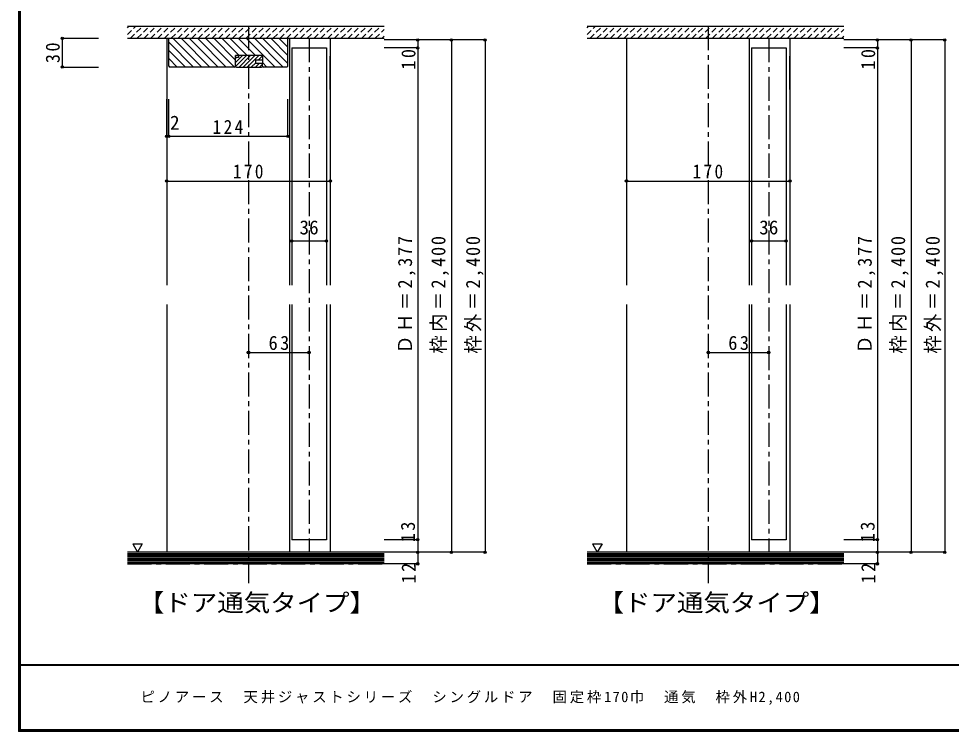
# Model space of a CAD drawing. Units: millimetres at full size, sheet at 1:5. Extents: x -973 to 977, y -718 to 696.
# Drawn here: x -973 to -3, y -701 to 40 of the extents above; entities that cross this region are included whole.
import ezdxf
from ezdxf.enums import TextEntityAlignment as Align

# ---------------------------------------------------------------- set-up
doc = ezdxf.new("R2010")
doc.units = ezdxf.units.MM
doc.header["$LTSCALE"] = 5
doc.header["$PDMODE"] = 32
doc.header["$PDSIZE"] = 2.5
doc.linetypes.add('CHAIN1', pattern=[8, 5, -1, 1, -1])
doc.linetypes.add('DASHED1', pattern=[1.8, 1.2, -0.6])
for name, color, linetype in [('0-0_補助線', 4, 'Continuous'), ('0-1_通り芯', 4, 'CHAIN1'), ('0-3_仕上げ', 7, 'Continuous'), ('0-4_枠', 4, 'Continuous'), ('0-6_扉', 6, 'Continuous'), ('0-A_文字', 3, 'Continuous'), ('0-B_寸法', 7, 'Continuous'), ('0-C_ハッチ', 4, 'DASHED1'), ('F-1_枠', 6, 'Continuous'), ('F-A_文字', 7, 'Continuous')]:
    doc.layers.add(name, color=color, linetype=linetype)
doc.styles.add('ＭＳ ゴシック', font='')
doc.styles.get('ＭＳ ゴシック').set_extended_font_data('MS Gothic')

msp = doc.modelspace()

# ---------------------------------------------------------------- linework, layer by layer
at = {"layer": '0-0_補助線', "color": 3}
for p, q in [((-817.317, -9.167), (-817.317, 19.833)), ((-693.317, -9.167), (-693.317, 19.833)), ((-747.817, -9.167), (-747.817, 1.833)), ((-719.817, 1.833), (-747.817, 1.833)), ((-744.817, 1.833), (-744.817, -0.167)), ((-719.817, 1.833), (-719.817, -6.067)), ((-817.317, -9.167), (-816.317, -10.167)), ((-744.817, -0.167), (-747.817, -0.167)), ((-726.817, -2.667), (-719.817, -2.667)), ((-726.817, -6.067), (-726.817, -2.667)), ((-726.817, -6.067), (-719.817, -6.067)), ((-719.817, -9.167), (-719.817, -6.067)), ((-694.317, -10.167), (-693.317, -9.167)), ((-749.031, -10.167), (-816.317, -10.167)), ((-746.817, -10.167), (-720.817, -10.167)), ((-694.317, -10.167), (-718.817, -10.167))]:
    msp.add_line(p, q, dxfattribs=at)
at = {"layer": '0-0_補助線'}
for p, q in [((-812.973, 19.833), (-782.973, -10.167)), ((-804.487, 19.833), (-774.487, -10.167)), ((-796.002, 19.833), (-766.002, -10.167)), ((-787.517, 19.833), (-757.517, -10.167)), ((-779.031, 19.833), (-749.031, -10.167)), ((-770.546, 19.833), (-747.817, -2.896)), ((-762.061, 19.833), (-744.061, 1.833)), ((-753.576, 19.833), (-735.576, 1.833)), ((-745.09, 19.833), (-727.09, 1.833)), ((-736.605, 19.833), (-706.605, -10.167)), ((-728.12, 19.833), (-698.12, -10.167)), ((-719.634, 19.833), (-693.317, -6.484)), ((-711.149, 19.833), (-693.317, 2.001)), ((-702.664, 19.833), (-693.317, 10.486)), ((-694.179, 19.833), (-693.317, 18.972)), ((-817.317, 15.693), (-791.458, -10.167)), ((-817.317, 7.207), (-799.943, -10.167)), ((-747.817, -5.389), (-740.595, 1.833)), ((-747.739, -9.554), (-736.352, 1.833)), ((-744.109, -10.167), (-732.109, 1.833)), ((-739.867, -10.167), (-727.867, 1.833)), ((-735.624, -10.167), (-723.624, 1.833)), ((-723.881, -2.667), (-719.817, 1.398)), ((-817.317, -1.278), (-808.428, -10.167)), ((-747.817, -1.146), (-746.837, -0.167)), ((-731.381, -10.167), (-726.817, -5.602)), ((-727.139, -10.167), (-723.039, -6.067)), ((-722.896, -10.167), (-719.817, -7.087)), ((-719.817, -5.44), (-715.09, -10.167)), ((-817.317, -82.162), (-817.317, -43.455)), ((-693.317, -82.162), (-693.317, -43.455)), ((-693.317, -82.162), (-817.317, -82.162)), ((-819.317, -128.683), (-649.317, -128.683)), ((-341.271, -128.683), (-171.271, -128.683))]:
    msp.add_line(p, q, dxfattribs=at)
at = {"layer": '0-0_補助線', "color": 3}
for centre, start, end in [((-748.817, -9.167), 270, 0), ((-746.817, -9.167), 180, 270), ((-720.817, -9.167), 270, 0), ((-718.817, -9.167), 180, 270)]:
    msp.add_arc(centre, 1, start, end, dxfattribs=at)
at = {"layer": '0-0_補助線', "color": 7}
for p in [(-817.317, -82.162), (-693.317, -82.162), (-819.317, -128.683), (-649.317, -128.683), (-341.271, -128.683), (-171.271, -128.683)]:
    msp.add_point(p, dxfattribs=at)
at = {"layer": '0-1_通り芯'}
for p, q in [((-734.317, 32.333), (-734.317, -546.667)), ((-256.271, 32.333), (-256.271, -546.667)), ((-671.317, 19.833), (-671.317, -514.667)), ((-193.271, 19.833), (-193.271, -514.667)), ((-860.317, -526.667), (-593.317, -526.667)), ((-382.271, -526.667), (-115.271, -526.667))]:
    msp.add_line(p, q, dxfattribs=at)
at = {"layer": '0-3_仕上げ', "color": 2}
for p, q in [((-860.317, 32.333), (-593.317, 32.333)), ((-382.271, 32.333), (-115.271, 32.333)), ((-593.317, -514.667), (-860.317, -514.667)), ((-115.271, -514.667), (-382.271, -514.667)), ((-593.317, -526.667), (-860.317, -526.667)), ((-115.271, -526.667), (-382.271, -526.667))]:
    msp.add_line(p, q, dxfattribs=at)
at = {"layer": '0-3_仕上げ'}
for p, q in [((-860.317, 19.833), (-593.317, 19.833)), ((-382.271, 19.833), (-115.271, 19.833)), ((-593.317, -516.167), (-860.317, -516.167)), ((-593.317, -517.667), (-860.317, -517.667)), ((-593.317, -519.167), (-860.317, -519.167)), ((-593.317, -520.667), (-860.317, -520.667)), ((-593.317, -522.167), (-860.317, -522.167)), ((-593.317, -523.667), (-860.317, -523.667)), ((-115.271, -516.167), (-382.271, -516.167)), ((-115.271, -517.667), (-382.271, -517.667)), ((-115.271, -519.167), (-382.271, -519.167)), ((-115.271, -520.667), (-382.271, -520.667)), ((-115.271, -522.167), (-382.271, -522.167)), ((-115.271, -523.667), (-382.271, -523.667)), ((-593.317, -525.167), (-860.317, -525.167)), ((-115.271, -525.167), (-382.271, -525.167))]:
    msp.add_line(p, q, dxfattribs=at)
at = {"layer": '0-4_枠'}
for p, q in [((-819.317, 19.833), (-819.317, -236.917)), ((-691.817, 19.833), (-691.817, -236.917)), ((-649.317, 19.833), (-649.317, -236.917)), ((-341.271, 19.833), (-341.271, -236.917)), ((-213.771, 19.833), (-213.771, -236.917)), ((-171.271, 19.833), (-171.271, -236.917)), ((-819.317, -256.917), (-819.317, -514.667)), ((-691.817, -256.917), (-691.817, -514.667)), ((-649.317, -256.917), (-649.317, -514.667)), ((-341.271, -256.917), (-341.271, -514.667)), ((-213.771, -256.917), (-213.771, -514.667)), ((-171.271, -256.917), (-171.271, -514.667))]:
    msp.add_line(p, q, dxfattribs=at)
at = {"layer": '0-6_扉'}
for p, q in [((-689.317, 9.833), (-689.317, -236.917)), ((-211.271, 9.833), (-211.271, -236.917)), ((-689.317, -256.917), (-689.317, -501.667)), ((-653.317, -256.917), (-653.317, -501.667)), ((-211.271, -256.917), (-211.271, -501.667)), ((-175.271, -256.917), (-175.271, -501.667)), ((-653.317, -501.667), (-689.317, -501.667)), ((-175.271, -501.667), (-211.271, -501.667))]:
    msp.add_line(p, q, dxfattribs=at)
for points in [[(-689.317, 9.833), (-653.317, 9.833), (-653.317, -236.917)], [(-211.271, 9.833), (-175.271, 9.833), (-175.271, -236.917)]]:
    msp.add_lwpolyline(points, dxfattribs=at)
at = {"layer": '0-A_文字', "color": 7}
for p, q in [((-854.752, -505.853), (-849.752, -514.513)), ((-376.706, -505.853), (-371.706, -514.513))]:
    msp.add_line(p, q, dxfattribs=at)
for points in [[(-854.752, -505.853), (-844.752, -505.853), (-849.752, -514.513)], [(-376.706, -505.853), (-366.706, -505.853), (-371.706, -514.513)]]:
    msp.add_lwpolyline(points, dxfattribs=at)
at = {"layer": '0-B_寸法', "color": 4}
for p, q in [((-928.03, 19.833), (-890.317, 19.833)), ((-928.03, 19.833), (-928.03, -10.167)), ((-488.317, 18.033), (-593.317, 18.033)), ((-558.317, 9.833), (-593.317, 9.833)), ((-558.317, 18.033), (-558.317, -526.667)), ((-523.317, 18.033), (-523.317, -514.667)), ((-488.317, 18.033), (-488.317, -514.667)), ((-10.271, 18.033), (-115.271, 18.033)), ((-80.271, 9.833), (-115.271, 9.833)), ((-80.271, 18.033), (-80.271, -526.667)), ((-45.271, 18.033), (-45.271, -514.667)), ((-10.271, 18.033), (-10.271, -514.667)), ((-649.317, -33.388), (-649.317, 1.134)), ((-171.271, -33.388), (-171.271, 1.134)), ((-928.03, -10.167), (-890.317, -10.167)), ((-819.317, -82.162), (-819.317, -43.455)), ((-817.317, -82.162), (-817.317, -43.455)), ((-817.317, -82.162), (-819.317, -82.162)), ((-653.317, -191.048), (-689.317, -191.048)), ((-175.271, -191.048), (-211.271, -191.048)), ((-734.317, -306.917), (-671.317, -306.917)), ((-256.271, -306.917), (-193.271, -306.917)), ((-558.317, -501.667), (-593.317, -501.667)), ((-80.271, -501.667), (-115.271, -501.667)), ((-488.317, -514.667), (-593.317, -514.667)), ((-10.271, -514.667), (-115.271, -514.667)), ((-558.317, -526.667), (-593.317, -526.667)), ((-80.271, -526.667), (-115.271, -526.667))]:
    msp.add_line(p, q, dxfattribs=at)
at = {"layer": '0-B_寸法'}
for p in [(-928.03, 19.833), (-558.317, 18.033), (-558.317, 9.833), (-523.317, 18.033), (-488.317, 18.033), (-80.271, 18.033), (-80.271, 9.833), (-45.271, 18.033), (-10.271, 18.033), (-928.03, -10.167), (-819.317, -82.162), (-817.317, -82.162), (-689.317, -191.048), (-653.317, -191.048), (-211.271, -191.048), (-175.271, -191.048), (-734.317, -306.917), (-671.317, -306.917), (-256.271, -306.917), (-193.271, -306.917), (-558.317, -501.667), (-80.271, -501.667), (-558.317, -514.667), (-523.317, -514.667), (-488.317, -514.667), (-80.271, -514.667), (-45.271, -514.667), (-10.271, -514.667), (-558.317, -526.667), (-80.271, -526.667)]:
    msp.add_point(p, dxfattribs=at)
at = {"layer": '0-C_ハッチ'}
for p, q in [((-860.317, 23.638), (-851.622, 32.333)), ((-860.317, 30.709), (-858.693, 32.333)), ((-857.051, 19.833), (-844.551, 32.333)), ((-849.98, 19.833), (-837.48, 32.333)), ((-842.908, 19.833), (-830.408, 32.333)), ((-835.837, 19.833), (-823.337, 32.333)), ((-828.766, 19.833), (-816.266, 32.333)), ((-821.695, 19.833), (-809.195, 32.333)), ((-814.624, 19.833), (-802.124, 32.333)), ((-807.553, 19.833), (-795.053, 32.333)), ((-800.482, 19.833), (-787.982, 32.333)), ((-793.411, 19.833), (-780.911, 32.333)), ((-786.34, 19.833), (-773.84, 32.333)), ((-779.269, 19.833), (-766.769, 32.333)), ((-772.198, 19.833), (-759.698, 32.333)), ((-765.127, 19.833), (-752.627, 32.333)), ((-758.056, 19.833), (-745.556, 32.333)), ((-750.985, 19.833), (-738.485, 32.333)), ((-743.914, 19.833), (-731.414, 32.333)), ((-736.842, 19.833), (-724.342, 32.333)), ((-729.771, 19.833), (-717.271, 32.333)), ((-722.7, 19.833), (-710.2, 32.333)), ((-715.629, 19.833), (-703.129, 32.333)), ((-708.558, 19.833), (-696.058, 32.333)), ((-701.487, 19.833), (-688.987, 32.333)), ((-694.416, 19.833), (-681.916, 32.333)), ((-687.345, 19.833), (-674.845, 32.333)), ((-680.274, 19.833), (-667.774, 32.333)), ((-673.203, 19.833), (-660.703, 32.333)), ((-666.132, 19.833), (-653.632, 32.333)), ((-659.061, 19.833), (-646.561, 32.333)), ((-651.99, 19.833), (-639.49, 32.333)), ((-644.919, 19.833), (-632.419, 32.333)), ((-637.848, 19.833), (-625.348, 32.333)), ((-630.776, 19.833), (-618.276, 32.333)), ((-623.705, 19.833), (-611.205, 32.333)), ((-616.634, 19.833), (-604.134, 32.333)), ((-609.563, 19.833), (-597.063, 32.333)), ((-382.271, 23.638), (-373.575, 32.333)), ((-382.271, 30.709), (-380.646, 32.333)), ((-379.004, 19.833), (-366.504, 32.333)), ((-371.933, 19.833), (-359.433, 32.333)), ((-364.862, 19.833), (-352.362, 32.333)), ((-357.791, 19.833), (-345.291, 32.333)), ((-350.72, 19.833), (-338.22, 32.333)), ((-343.649, 19.833), (-331.149, 32.333)), ((-336.578, 19.833), (-324.078, 32.333)), ((-329.507, 19.833), (-317.007, 32.333)), ((-322.436, 19.833), (-309.936, 32.333)), ((-315.365, 19.833), (-302.865, 32.333)), ((-308.294, 19.833), (-295.794, 32.333)), ((-301.223, 19.833), (-288.723, 32.333)), ((-294.152, 19.833), (-281.652, 32.333)), ((-287.08, 19.833), (-274.58, 32.333)), ((-280.009, 19.833), (-267.509, 32.333)), ((-272.938, 19.833), (-260.438, 32.333)), ((-265.867, 19.833), (-253.367, 32.333)), ((-258.796, 19.833), (-246.296, 32.333)), ((-251.725, 19.833), (-239.225, 32.333)), ((-244.654, 19.833), (-232.154, 32.333)), ((-237.583, 19.833), (-225.083, 32.333)), ((-230.512, 19.833), (-218.012, 32.333)), ((-223.441, 19.833), (-210.941, 32.333)), ((-216.37, 19.833), (-203.87, 32.333)), ((-209.299, 19.833), (-196.799, 32.333)), ((-202.228, 19.833), (-189.728, 32.333)), ((-195.157, 19.833), (-182.657, 32.333)), ((-188.086, 19.833), (-175.586, 32.333)), ((-181.014, 19.833), (-168.514, 32.333)), ((-173.943, 19.833), (-161.443, 32.333)), ((-166.872, 19.833), (-154.372, 32.333)), ((-159.801, 19.833), (-147.301, 32.333)), ((-152.73, 19.833), (-140.23, 32.333)), ((-145.659, 19.833), (-133.159, 32.333)), ((-138.588, 19.833), (-126.088, 32.333)), ((-131.517, 19.833), (-119.017, 32.333)), ((-602.492, 19.833), (-593.317, 29.009)), ((-595.421, 19.833), (-593.317, 21.938)), ((-124.446, 19.833), (-115.271, 29.009)), ((-117.375, 19.833), (-115.271, 21.938))]:
    msp.add_line(p, q, dxfattribs=at)
at = {"layer": 'F-1_枠'}
for p, q in [((-973.347, 695.833), (-973.347, -700.833)), ((-972.514, 695.833), (-972.514, -700.833)), ((-971.68, 695.833), (-971.68, -700.833)), ((976.653, -631.667), (-973.347, -631.667)), ((976.653, -632.5), (-973.347, -632.5)), ((976.653, -699.167), (-973.347, -699.167)), ((976.653, -700), (-973.347, -700)), ((976.653, -700.833), (-973.347, -700.833))]:
    msp.add_line(p, q, dxfattribs=at)

# ---------------------------------------------------------------- texts
at = {"layer": '0-0_補助線', "color": 7, "char_height": 14.66, "attachment_point": 7, "style": 'ＭＳ ゴシック'}
for s, insert in [('\\T1.27;\\W0.9;124', (-771.567, -79.662)), ('\\T1.27;\\W0.9;170', (-750.567, -126.183)), ('\\T1.27;\\W0.9;170', (-272.521, -126.183))]:
    msp.add_mtext(s, dxfattribs=dict(at, insert=insert))
at = {"layer": '0-A_文字', "style": 'ＭＳ ゴシック', "width": 1.1}
for p in [(-849.317, -581.667), (-371.271, -581.667)]:
    msp.add_text('【ドア通気タイプ】', height=18.33, dxfattribs=at).set_placement(p, align=Align.BOTTOM_LEFT)
at = {"layer": '0-B_寸法', "style": 'ＭＳ ゴシック'}
for s, p in [('2', (-815.978, -79.662)), ('36', (-681.317, -188.548)), ('36', (-203.271, -188.548))]:
    msp.add_text(s, height=14.66, dxfattribs=at).set_placement(p, align=Align.BOTTOM_LEFT)
at = {"layer": '0-B_寸法', "char_height": 14.66, "attachment_point": 7, "rotation": 90, "style": 'ＭＳ ゴシック'}
for s, insert in [('\\T1.27;\\W0.95;30', (-930.406, -6.033)), ('\\T1.27;\\W0.95;10', (-560.48, -12.861)), ('\\T1.27;\\W0.95;10', (-82.434, -12.861)), ('\\T1.19;\\W0.95;ＤＨ＝2,377', (-560.497, -308.167)), ('\\T1.19;\\W0.95;枠内＝2,400', (-525.817, -308.167)), ('\\T1.19;\\W0.95;枠外＝2,400', (-489.803, -308.167)), ('\\T1.19;\\W0.95;ＤＨ＝2,377', (-82.451, -308.167)), ('\\T1.19;\\W0.95;枠内＝2,400', (-47.771, -308.167)), ('\\T1.19;\\W0.95;枠外＝2,400', (-11.756, -308.167)), ('\\T1.27;\\W0.95;13', (-561.026, -504.257)), ('\\T1.27;\\W0.95;13', (-82.979, -504.257)), ('\\T1.27;\\W0.95;12', (-560.513, -547.076)), ('\\T1.27;\\W0.95;12', (-82.467, -547.076))]:
    msp.add_mtext(s, dxfattribs=dict(at, insert=insert))
at = {"layer": '0-B_寸法', "char_height": 14.66, "attachment_point": 7, "style": 'ＭＳ ゴシック'}
for insert in [(-713.442, -304.417), (-235.396, -304.417)]:
    msp.add_mtext('\\T1.27;\\W0.95;63', dxfattribs=dict(at, insert=insert))
at = {"layer": 'F-A_文字', "insert": (-846.68, -673.333), "char_height": 11, "attachment_point": 7, "style": 'ＭＳ ゴシック'}
msp.add_mtext('\\T1.19;ピノアース\u3000天井ジャストシリーズ\u3000シングルドア\u3000固定枠170巾\u3000通気\u3000枠外H2,400', dxfattribs=at)

doc.saveas('drawing.dxf')
